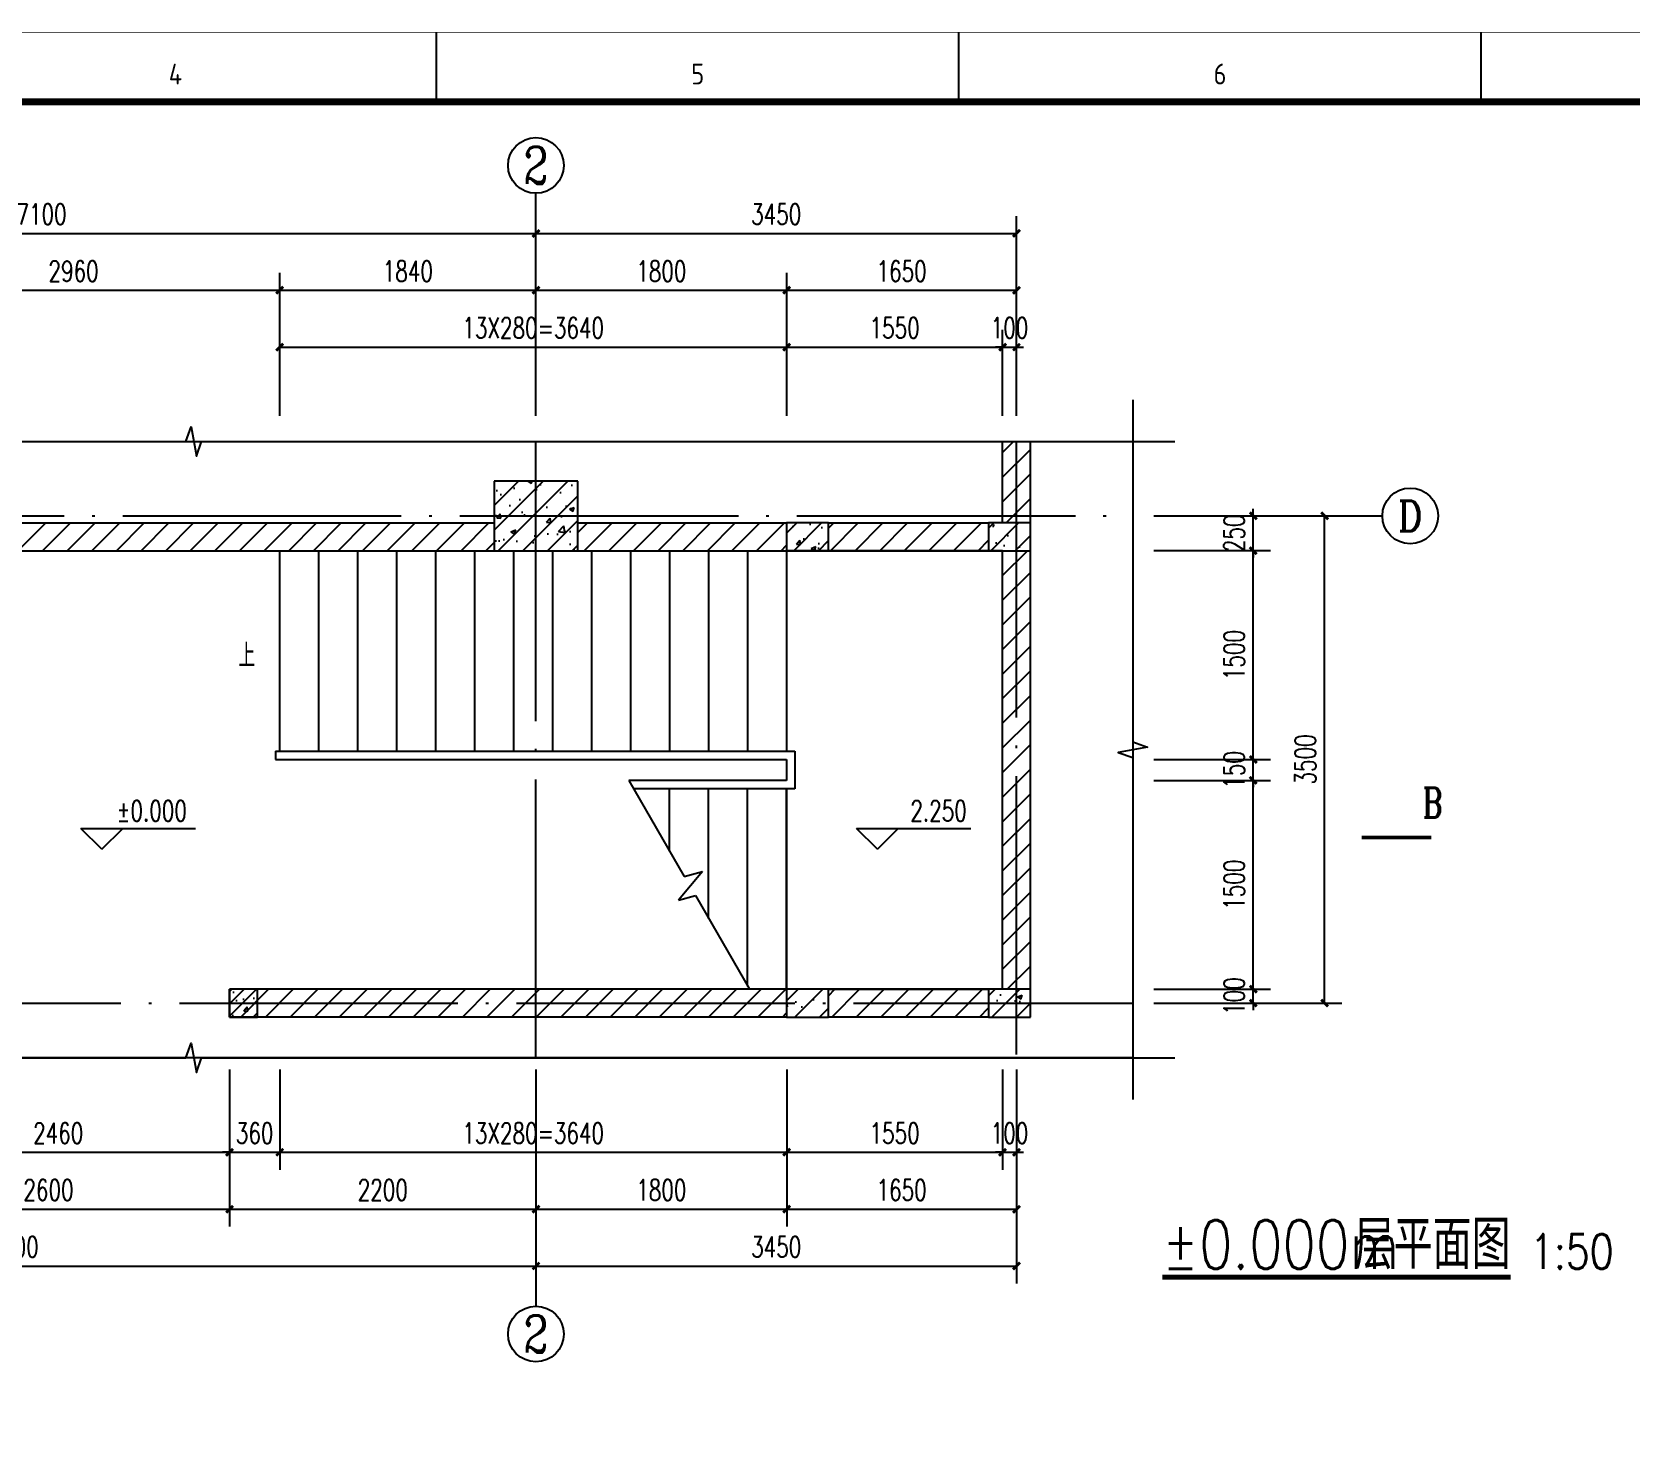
# Model space of a CAD drawing. Extents: x -93062 to 326984, y -142534 to 91021.
# Drawn here: x 152491 to 163965, y -47995 to -37894 of the extents above; entities that cross this region are included whole.
import ezdxf
from ezdxf.enums import TextEntityAlignment as Align

# ---------------------------------------------------------------- set-up
doc = ezdxf.new("R2010")
doc.units = 0
doc.header["$LTSCALE"] = 1000
doc.header["$MEASUREMENT"] = 0
doc.linetypes.add('DOTE', pattern=[2.42, 2, -0.2, 0.02, -0.2])
doc.layers.get('0').update_dxf_attribs({"color": 8})
doc.layers.get('Defpoints').update_dxf_attribs({"color": 8})
for name, color, linetype in [('AXIS', 8, 'Continuous'), ('AXIS_TEXT', 8, 'Continuous'), ('CENTRE LINE', 8, 'DOTE'), ('COLUMN', 8, 'Continuous'), ('DIM_ELEV', 8, 'Continuous'), ('DIM_SYMB', 8, 'Continuous'), ('DOTE', 8, 'DOTE'), ('PUB_DIM', 8, 'Continuous'), ('PUB_HATCH', 8, 'Continuous'), ('PUB_TEXT', 8, 'Continuous'), ('STAIR', 8, 'Continuous'), ('TEXT', 8, 'Continuous'), ('WALL', 8, 'Continuous')]:
    doc.layers.add(name, color=color, linetype=linetype)
doc.styles.add('_TCH_AXIS', font='COMPLEX', dxfattribs={"bigfont": 'GBCBIG'})
doc.styles.add('_TCH_DIM', font='SIMPLEX', dxfattribs={"bigfont": 'GBCBIG'})
doc.styles.add('_TCH_DIM_T3', font='SIMPLEX', dxfattribs={"width": 0.705882, "bigfont": 'GBCBIG'})
doc.styles.add('_TCH_LABEL', font='COMPLEX', dxfattribs={"bigfont": 'GBCBIG'})
doc.styles.add('COMPLEX', font='COMPLEX')
doc.styles.add('HZTXT', font='geditxt.shx', dxfattribs={"width": 0.8, "bigfont": 'hztxt1.shx'})
doc.styles.get("Standard").update_dxf_attribs({"font": 'gbenor.shx', "bigfont": 'gbcbig.shx'})
doc.styles.add('TK', font='GEDITXT.SHX', dxfattribs={"width": 0.85, "height": 3.5, "bigfont": 'DXT.SHX'})
doc.dimstyles.new('_TCH_ARCH&&50', dxfattribs={"dimtxt": 148.75, "dimasz": 50, "dimexe": 125, "dimexo": 150, "dimgap": 63.125, "dimtad": 1, "dimdec": 0, "dimzin": 0, "dimdsep": 46, "dimtxsty": '_TCH_DIM_T3', "dimblk": 'ARCHTICK', "dimcen": 0.09, "dimazin": 2, "dimtfac": 1, "dimtdec": 0, "dimtix": 1, "dimtmove": 2, "dimatfit": 3, "dimfxl": 1, "dimtolj": 1, "dimtzin": 0, "dimarcsym": 0})
pattern_1 = [(45, (0, 89.76), (-88.38838, 88.38838), [])]
pattern_2 = [(45, (0, 0), (-88.38835, 88.38835), []), (50, (0, 0), (358.6301, -31.37607), [37.5, -412.5]), (355, (0, 0), (-69.3757, 376.0961), [30, -330]), (100.4514, (29.9, -2.6), (289.2547, 344.7198), [31.8701, -350.57106]), (46.1842, (0, 100), (533.6205, -82.7595), [56.25, -618.75]), (96.6356, (44.47, 93.1), (467.3314, 487.059), [47.8051, -525.8565]), (351.1842, (0, 100), (467.331, 487.0593), [45, -495]), (21, (50, 75), (298.4535, -201.30945), [37.5, -412.5]), (326, (50, 75), (121.6577, 362.575), [30, -330]), (71.4514, (74.87, 58.22), (420.1113, 161.26525), [31.8701, -350.57106]), (37.5, (0, 0), (6.07993, 166.44693), [0, -326, 0, -335, 0, -331.25]), (7.5, (0, 0), (131.53477, 197.20586), [0, -191, 0, -318.5, 0, -126.25]), (327.5, (-111.5, 0), (266.91122, -11.27744), [0, -125, 0, -390, 0, -517.5]), (317.5, (-161.5, 0), (291.5931, 50.0525), [0, -162.5, 0, -259, 0, -367.5])]

# ---------------------------------------------------------------- blocks, each defined once
blk = doc.blocks.new('GEDI_WK_A11')
at = {"color": 3}
for p, q in [((300, 584), (300, 594)), ((375, 584), (375, 594)), ((450, 584), (450, 594))]:
    blk.add_line(p, q, dxfattribs=at)
for points, const_width in [([(0, 0), (1050, 0), (1050, 594), (0, 594)], 0.1), ([(25, 10), (1040, 10), (1040, 584), (25, 584)], 1)]:
    blk.add_lwpolyline(points, close=True, dxfattribs=dict(at, const_width=const_width))
for s, p in [('4', (262.5, 588)), ('5', (337.5, 588)), ('6', (412.5, 588))]:
    blk.add_text(s, height=3, dxfattribs=at).set_placement(p, align=Align.MIDDLE)
blk = doc.blocks.new('A$C024A6866')
blk.add_blockref('GEDI_WK_A11', (0, 0))
at = {"style": 'TK', "width": 0.85}
for tag, height, p in [('PROJECTNAME', 4.75, (985, 44)), ('PHASE', 4, (1027, 44)), ('DRAWINGNAME', 4.75, (995, 31))]:
    blk.add_attdef(tag, text='', height=height, dxfattribs=at).set_placement(p, align=Align.MIDDLE_CENTER)
for tag, p, height in [('APPROVE', (872, 32.75), 3.5), ('DESIGN', (917, 32.75), 3.5), ('REVIEW1', (872, 25.75), 3.5), ('DRAW', (917, 25.75), 3.5), ('REVIEW2', (872, 18.75), 3.5), ('PROPORTION', (917, 18.75), 3.5), ('DRAWINGNUMBER', (967, 18.5), 4), ('CHECK', (872, 11.75), 3.5), ('DATE', (917, 11.75), 3.5), ('VERSION', (1033, 11.75), 3.5)]:
    blk.add_attdef(tag, p, '', height=height, dxfattribs=at)
blk = doc.blocks.new('sgdsg')
at = {"xscale": 50, "yscale": 50, "zscale": 50}
blk.add_blockref('A$C024A6866', (-52500, 0), dxfattribs=at)
blk = doc.blocks.new('_ArchTick')
at = {"color": 0, "linetype": 'ByBlock', "const_width": 0.4}
blk.add_lwpolyline([(-0.5, -0.5), (0.5, 0.5)], dxfattribs=at)
blk = doc.blocks.new('*D694')
at = {"layer": 'AXIS', "color": 0, "lineweight": -2, "transparency": 16777216}
for p, q in [((154270, -40652), (154270, -40033)), ((157910, -40652), (157910, -40033)), ((154270, -40158), (157910, -40158))]:
    blk.add_line(p, q, dxfattribs=at)
at = {"layer": 'Defpoints', "color": 0, "transparency": 16777216}
for p in [(157910, -40158), (154270, -40802), (157910, -40802)]:
    blk.add_point(p, dxfattribs=at)
at = {"layer": 'AXIS', "color": 0, "lineweight": -2, "transparency": 16777216, "xscale": 50, "yscale": 50, "zscale": 50, "rotation": 180}
blk.add_blockref('_ArchTick', (154270, -40158), dxfattribs=at)
at = {"layer": 'AXIS', "color": 0, "lineweight": -2, "transparency": 16777216, "xscale": 50, "yscale": 50, "zscale": 50}
blk.add_blockref('_ArchTick', (157910, -40158), dxfattribs=at)
at = {"layer": 'AXIS', "color": 0, "transparency": 16777216, "insert": (156090, -40020), "char_height": 148.75, "attachment_point": 5, "style": '_TCH_DIM_T3'}
blk.add_mtext('\\A1;13X280=3640', dxfattribs=at)
blk = doc.blocks.new('*D695')
at = {"layer": 'AXIS', "color": 0, "lineweight": -2, "transparency": 16777216}
for p, q in [((157910, -40652), (157910, -40033)), ((159460, -40652), (159460, -40033)), ((157910, -40158), (159460, -40158))]:
    blk.add_line(p, q, dxfattribs=at)
at = {"layer": 'Defpoints', "color": 0, "transparency": 16777216}
for p in [(159460, -40158), (157910, -40802), (159460, -40802)]:
    blk.add_point(p, dxfattribs=at)
at = {"layer": 'AXIS', "color": 0, "lineweight": -2, "transparency": 16777216, "xscale": 50, "yscale": 50, "zscale": 50, "rotation": 180}
blk.add_blockref('_ArchTick', (157910, -40158), dxfattribs=at)
at = {"layer": 'AXIS', "color": 0, "lineweight": -2, "transparency": 16777216, "xscale": 50, "yscale": 50, "zscale": 50}
blk.add_blockref('_ArchTick', (159460, -40158), dxfattribs=at)
at = {"layer": 'AXIS', "color": 0, "transparency": 16777216, "insert": (158685, -40020), "char_height": 148.8, "attachment_point": 5, "style": '_TCH_DIM_T3'}
blk.add_mtext('\\A1;1550', dxfattribs=at)
blk = doc.blocks.new('*D696')
at = {"layer": 'AXIS', "color": 0, "lineweight": -2, "transparency": 16777216}
for p, q in [((159460, -40652), (159460, -40033)), ((159560, -40652), (159560, -40033)), ((159460, -40158), (159410, -40158)), ((159460, -40158), (159560, -40158)), ((159560, -40158), (159610, -40158))]:
    blk.add_line(p, q, dxfattribs=at)
at = {"layer": 'Defpoints', "color": 0, "transparency": 16777216}
for p in [(159560, -40158), (159460, -40802), (159560, -40802)]:
    blk.add_point(p, dxfattribs=at)
at = {"layer": 'AXIS', "color": 0, "lineweight": -2, "transparency": 16777216, "xscale": 50, "yscale": 50, "zscale": 50}
blk.add_blockref('_ArchTick', (159460, -40158), dxfattribs=at)
at = {"layer": 'AXIS', "color": 0, "lineweight": -2, "transparency": 16777216, "xscale": 50, "yscale": 50, "zscale": 50, "rotation": 180}
blk.add_blockref('_ArchTick', (159560, -40158), dxfattribs=at)
at = {"layer": 'AXIS', "color": 0, "transparency": 16777216, "insert": (159510, -40020), "char_height": 148.8, "attachment_point": 5, "style": '_TCH_DIM_T3'}
blk.add_mtext('\\A1;100', dxfattribs=at)
blk = doc.blocks.new('*D697')
at = {"layer": 'AXIS', "color": 0, "lineweight": -2, "transparency": 16777216}
for p, q in [((153910, -45348), (153910, -46067)), ((154270, -45348), (154270, -46067)), ((153910, -45942), (153860, -45942)), ((153910, -45942), (154270, -45942)), ((154270, -45942), (154320, -45942))]:
    blk.add_line(p, q, dxfattribs=at)
at = {"layer": 'Defpoints', "color": 0, "transparency": 16777216}
for p in [(153910, -45198), (154270, -45198), (154270, -45942)]:
    blk.add_point(p, dxfattribs=at)
at = {"layer": 'AXIS', "color": 0, "lineweight": -2, "transparency": 16777216, "xscale": 50, "yscale": 50, "zscale": 50}
blk.add_blockref('_ArchTick', (153910, -45942), dxfattribs=at)
at = {"layer": 'AXIS', "color": 0, "lineweight": -2, "transparency": 16777216, "xscale": 50, "yscale": 50, "zscale": 50, "rotation": 180}
blk.add_blockref('_ArchTick', (154270, -45942), dxfattribs=at)
at = {"layer": 'AXIS', "color": 0, "transparency": 16777216, "insert": (154090, -45805), "char_height": 148.8, "attachment_point": 5, "style": '_TCH_DIM_T3'}
blk.add_mtext('\\A1;360', dxfattribs=at)
blk = doc.blocks.new('*D698')
at = {"layer": 'AXIS', "color": 0, "lineweight": -2, "transparency": 16777216}
for p, q in [((154270, -45348), (154270, -46067)), ((157910, -45348), (157910, -46067)), ((154270, -45942), (157910, -45942))]:
    blk.add_line(p, q, dxfattribs=at)
at = {"layer": 'Defpoints', "color": 0, "transparency": 16777216}
for p in [(154270, -45198), (157910, -45198), (157910, -45942)]:
    blk.add_point(p, dxfattribs=at)
at = {"layer": 'AXIS', "color": 0, "lineweight": -2, "transparency": 16777216, "xscale": 50, "yscale": 50, "zscale": 50, "rotation": 180}
blk.add_blockref('_ArchTick', (154270, -45942), dxfattribs=at)
at = {"layer": 'AXIS', "color": 0, "lineweight": -2, "transparency": 16777216, "xscale": 50, "yscale": 50, "zscale": 50}
blk.add_blockref('_ArchTick', (157910, -45942), dxfattribs=at)
at = {"layer": 'AXIS', "color": 0, "transparency": 16777216, "insert": (156090, -45805), "char_height": 148.75, "attachment_point": 5, "style": '_TCH_DIM_T3'}
blk.add_mtext('\\A1;13X280=3640', dxfattribs=at)
blk = doc.blocks.new('*D699')
at = {"layer": 'AXIS', "color": 0, "lineweight": -2, "transparency": 16777216}
for p, q in [((157910, -45348), (157910, -46067)), ((159460, -45348), (159460, -46067)), ((157910, -45942), (159460, -45942))]:
    blk.add_line(p, q, dxfattribs=at)
at = {"layer": 'Defpoints', "color": 0, "transparency": 16777216}
for p in [(157910, -45198), (159460, -45198), (159460, -45942)]:
    blk.add_point(p, dxfattribs=at)
at = {"layer": 'AXIS', "color": 0, "lineweight": -2, "transparency": 16777216, "xscale": 50, "yscale": 50, "zscale": 50, "rotation": 180}
blk.add_blockref('_ArchTick', (157910, -45942), dxfattribs=at)
at = {"layer": 'AXIS', "color": 0, "lineweight": -2, "transparency": 16777216, "xscale": 50, "yscale": 50, "zscale": 50}
blk.add_blockref('_ArchTick', (159460, -45942), dxfattribs=at)
at = {"layer": 'AXIS', "color": 0, "transparency": 16777216, "insert": (158685, -45805), "char_height": 148.8, "attachment_point": 5, "style": '_TCH_DIM_T3'}
blk.add_mtext('\\A1;1550', dxfattribs=at)
blk = doc.blocks.new('*D700')
at = {"layer": 'AXIS', "color": 0, "lineweight": -2, "transparency": 16777216}
for p, q in [((159460, -45348), (159460, -46067)), ((159560, -45348), (159560, -46067)), ((159460, -45942), (159410, -45942)), ((159460, -45942), (159560, -45942)), ((159560, -45942), (159610, -45942))]:
    blk.add_line(p, q, dxfattribs=at)
at = {"layer": 'Defpoints', "color": 0, "transparency": 16777216}
for p in [(159460, -45198), (159560, -45198), (159560, -45942)]:
    blk.add_point(p, dxfattribs=at)
at = {"layer": 'AXIS', "color": 0, "lineweight": -2, "transparency": 16777216, "xscale": 50, "yscale": 50, "zscale": 50}
blk.add_blockref('_ArchTick', (159460, -45942), dxfattribs=at)
at = {"layer": 'AXIS', "color": 0, "lineweight": -2, "transparency": 16777216, "xscale": 50, "yscale": 50, "zscale": 50, "rotation": 180}
blk.add_blockref('_ArchTick', (159560, -45942), dxfattribs=at)
at = {"layer": 'AXIS', "color": 0, "transparency": 16777216, "insert": (159510, -45805), "char_height": 148.8, "attachment_point": 5, "style": '_TCH_DIM_T3'}
blk.add_mtext('\\A1;100', dxfattribs=at)
blk = doc.blocks.new('*D704')
at = {"layer": 'AXIS', "color": 0, "lineweight": -2, "transparency": 16777216}
for p, q in [((151450, -45348), (151450, -46067)), ((153910, -45348), (153910, -46067)), ((151450, -45942), (153910, -45942))]:
    blk.add_line(p, q, dxfattribs=at)
at = {"layer": 'Defpoints', "color": 0, "transparency": 16777216}
for p in [(151450, -45198), (153910, -45198), (153910, -45942)]:
    blk.add_point(p, dxfattribs=at)
at = {"layer": 'AXIS', "color": 0, "lineweight": -2, "transparency": 16777216, "xscale": 50, "yscale": 50, "zscale": 50, "rotation": 180}
blk.add_blockref('_ArchTick', (151450, -45942), dxfattribs=at)
at = {"layer": 'AXIS', "color": 0, "lineweight": -2, "transparency": 16777216, "xscale": 50, "yscale": 50, "zscale": 50}
blk.add_blockref('_ArchTick', (153910, -45942), dxfattribs=at)
at = {"layer": 'AXIS', "color": 0, "transparency": 16777216, "insert": (152680, -45805), "char_height": 148.8, "attachment_point": 5, "style": '_TCH_DIM_T3'}
blk.add_mtext('\\A1;2460', dxfattribs=at)
blk = doc.blocks.new('*D705')
at = {"layer": 'Defpoints', "color": 0, "transparency": 16777216}
for p in [(160908, -41370), (161772, -41370), (160908, -44870)]:
    blk.add_point(p, dxfattribs=at)
at = {"layer": 'PUB_DIM', "color": 0, "lineweight": -2, "transparency": 16777216}
for p, q in [((161058, -41370), (161896, -41370)), ((161772, -44870), (161772, -41370)), ((161058, -44870), (161896, -44870))]:
    blk.add_line(p, q, dxfattribs=at)
at = {"layer": 'PUB_DIM', "color": 0, "lineweight": -2, "transparency": 16777216, "xscale": 50, "yscale": 50, "zscale": 50}
for p, rotation in [((161772, -41370), 90), ((161772, -44870), 270)]:
    blk.add_blockref('_ArchTick', p, dxfattribs=dict(at, rotation=rotation))
at = {"layer": 'PUB_DIM', "color": 0, "transparency": 16777216, "insert": (161634, -43120), "char_height": 148.8, "attachment_point": 5, "rotation": 90, "style": '_TCH_DIM_T3'}
blk.add_mtext('\\A1;3500', dxfattribs=at)
blk = doc.blocks.new('*D706')
at = {"layer": 'Defpoints', "color": 0, "transparency": 16777216}
for p in [(160396, -41370), (161260, -41370), (160396, -41620)]:
    blk.add_point(p, dxfattribs=at)
at = {"layer": 'PUB_DIM', "color": 0, "lineweight": -2, "transparency": 16777216}
for p, q in [((160546, -41370), (161384, -41370)), ((161260, -41370), (161260, -41320)), ((161260, -41620), (161260, -41370)), ((160546, -41620), (161384, -41620)), ((161260, -41620), (161260, -41670))]:
    blk.add_line(p, q, dxfattribs=at)
at = {"layer": 'PUB_DIM', "color": 0, "lineweight": -2, "transparency": 16777216, "xscale": 50, "yscale": 50, "zscale": 50}
for p, rotation in [((161260, -41370), 270), ((161260, -41620), 90)]:
    blk.add_blockref('_ArchTick', p, dxfattribs=dict(at, rotation=rotation))
at = {"layer": 'PUB_DIM', "color": 0, "transparency": 16777216, "insert": (161122, -41495), "char_height": 148.8, "attachment_point": 5, "rotation": 90, "style": '_TCH_DIM_T3'}
blk.add_mtext('\\A1;250', dxfattribs=at)
blk = doc.blocks.new('*D707')
at = {"layer": 'Defpoints', "color": 0, "transparency": 16777216}
for p in [(160396, -41620), (161260, -41620), (160396, -43120)]:
    blk.add_point(p, dxfattribs=at)
at = {"layer": 'PUB_DIM', "color": 0, "lineweight": -2, "transparency": 16777216}
for p, q in [((160546, -41620), (161384, -41620)), ((161260, -43120), (161260, -41620)), ((160546, -43120), (161384, -43120))]:
    blk.add_line(p, q, dxfattribs=at)
at = {"layer": 'PUB_DIM', "color": 0, "lineweight": -2, "transparency": 16777216, "xscale": 50, "yscale": 50, "zscale": 50}
for p, rotation in [((161260, -41620), 90), ((161260, -43120), 270)]:
    blk.add_blockref('_ArchTick', p, dxfattribs=dict(at, rotation=rotation))
at = {"layer": 'PUB_DIM', "color": 0, "transparency": 16777216, "insert": (161122, -42370), "char_height": 148.8, "attachment_point": 5, "rotation": 90, "style": '_TCH_DIM_T3'}
blk.add_mtext('\\A1;1500', dxfattribs=at)
blk = doc.blocks.new('*D708')
at = {"layer": 'Defpoints', "color": 0, "transparency": 16777216}
for p in [(160396, -43120), (161260, -43120), (160396, -43270)]:
    blk.add_point(p, dxfattribs=at)
at = {"layer": 'PUB_DIM', "color": 0, "lineweight": -2, "transparency": 16777216}
for p, q in [((160546, -43120), (161384, -43120)), ((161260, -43120), (161260, -43070)), ((161260, -43270), (161260, -43120)), ((160546, -43270), (161384, -43270)), ((161260, -43270), (161260, -43320))]:
    blk.add_line(p, q, dxfattribs=at)
at = {"layer": 'PUB_DIM', "color": 0, "lineweight": -2, "transparency": 16777216, "xscale": 50, "yscale": 50, "zscale": 50}
for p, rotation in [((161260, -43120), 270), ((161260, -43270), 90)]:
    blk.add_blockref('_ArchTick', p, dxfattribs=dict(at, rotation=rotation))
at = {"layer": 'PUB_DIM', "color": 0, "transparency": 16777216, "insert": (161122, -43195), "char_height": 148.8, "attachment_point": 5, "rotation": 90, "style": '_TCH_DIM_T3'}
blk.add_mtext('\\A1;150', dxfattribs=at)
blk = doc.blocks.new('*D709')
at = {"layer": 'Defpoints', "color": 0, "transparency": 16777216}
for p in [(160396, -43270), (161260, -43270), (160396, -44770)]:
    blk.add_point(p, dxfattribs=at)
at = {"layer": 'PUB_DIM', "color": 0, "lineweight": -2, "transparency": 16777216}
for p, q in [((160546, -43270), (161384, -43270)), ((161260, -44770), (161260, -43270)), ((160546, -44770), (161384, -44770))]:
    blk.add_line(p, q, dxfattribs=at)
at = {"layer": 'PUB_DIM', "color": 0, "lineweight": -2, "transparency": 16777216, "xscale": 50, "yscale": 50, "zscale": 50}
for p, rotation in [((161260, -43270), 90), ((161260, -44770), 270)]:
    blk.add_blockref('_ArchTick', p, dxfattribs=dict(at, rotation=rotation))
at = {"layer": 'PUB_DIM', "color": 0, "transparency": 16777216, "insert": (161122, -44020), "char_height": 148.8, "attachment_point": 5, "rotation": 90, "style": '_TCH_DIM_T3'}
blk.add_mtext('\\A1;1500', dxfattribs=at)
blk = doc.blocks.new('*D710')
at = {"layer": 'Defpoints', "color": 0, "transparency": 16777216}
for p in [(160396, -44770), (161260, -44770), (160396, -44870)]:
    blk.add_point(p, dxfattribs=at)
at = {"layer": 'PUB_DIM', "color": 0, "lineweight": -2, "transparency": 16777216}
for p, q in [((161260, -44770), (161260, -44720)), ((160546, -44770), (161384, -44770)), ((161260, -44870), (161260, -44770)), ((160546, -44870), (161384, -44870)), ((161260, -44870), (161260, -44920))]:
    blk.add_line(p, q, dxfattribs=at)
at = {"layer": 'PUB_DIM', "color": 0, "lineweight": -2, "transparency": 16777216, "xscale": 50, "yscale": 50, "zscale": 50}
for p, rotation in [((161260, -44770), 270), ((161260, -44870), 90)]:
    blk.add_blockref('_ArchTick', p, dxfattribs=dict(at, rotation=rotation))
at = {"layer": 'PUB_DIM', "color": 0, "transparency": 16777216, "insert": (161122, -44820), "char_height": 148.8, "attachment_point": 5, "rotation": 90, "style": '_TCH_DIM_T3'}
blk.add_mtext('\\A1;100', dxfattribs=at)
blk = doc.blocks.new('*D715')
at = {"layer": 'AXIS', "color": 0, "lineweight": -2, "transparency": 16777216}
for p, q in [((151310, -40652), (151310, -39624)), ((154270, -40652), (154270, -39624)), ((151310, -39749), (154270, -39749))]:
    blk.add_line(p, q, dxfattribs=at)
at = {"layer": 'Defpoints', "color": 0, "transparency": 16777216}
for p in [(154270, -39749), (151310, -40802), (154270, -40802)]:
    blk.add_point(p, dxfattribs=at)
at = {"layer": 'AXIS', "color": 0, "lineweight": -2, "transparency": 16777216, "xscale": 50, "yscale": 50, "zscale": 50, "rotation": 180}
blk.add_blockref('_ArchTick', (151310, -39749), dxfattribs=at)
at = {"layer": 'AXIS', "color": 0, "lineweight": -2, "transparency": 16777216, "xscale": 50, "yscale": 50, "zscale": 50}
blk.add_blockref('_ArchTick', (154270, -39749), dxfattribs=at)
at = {"layer": 'AXIS', "color": 0, "transparency": 16777216, "insert": (152790, -39612), "char_height": 148.8, "attachment_point": 5, "style": '_TCH_DIM_T3'}
blk.add_mtext('\\A1;2960', dxfattribs=at)
blk = doc.blocks.new('*D716')
at = {"layer": 'AXIS', "color": 0, "lineweight": -2, "transparency": 16777216}
for p, q in [((154270, -40652), (154270, -39624)), ((156110, -40652), (156110, -39624)), ((154270, -39749), (156110, -39749))]:
    blk.add_line(p, q, dxfattribs=at)
at = {"layer": 'Defpoints', "color": 0, "transparency": 16777216}
for p in [(156110, -39749), (154270, -40802), (156110, -40802)]:
    blk.add_point(p, dxfattribs=at)
at = {"layer": 'AXIS', "color": 0, "lineweight": -2, "transparency": 16777216, "xscale": 50, "yscale": 50, "zscale": 50, "rotation": 180}
blk.add_blockref('_ArchTick', (154270, -39749), dxfattribs=at)
at = {"layer": 'AXIS', "color": 0, "lineweight": -2, "transparency": 16777216, "xscale": 50, "yscale": 50, "zscale": 50}
blk.add_blockref('_ArchTick', (156110, -39749), dxfattribs=at)
at = {"layer": 'AXIS', "color": 0, "transparency": 16777216, "insert": (155190, -39612), "char_height": 148.8, "attachment_point": 5, "style": '_TCH_DIM_T3'}
blk.add_mtext('\\A1;1840', dxfattribs=at)
blk = doc.blocks.new('*D717')
at = {"layer": 'AXIS', "color": 0, "lineweight": -2, "transparency": 16777216}
for p, q in [((156110, -40652), (156110, -39624)), ((157910, -40652), (157910, -39624)), ((156110, -39749), (157910, -39749))]:
    blk.add_line(p, q, dxfattribs=at)
at = {"layer": 'Defpoints', "color": 0, "transparency": 16777216}
for p in [(157910, -39749), (156110, -40802), (157910, -40802)]:
    blk.add_point(p, dxfattribs=at)
at = {"layer": 'AXIS', "color": 0, "lineweight": -2, "transparency": 16777216, "xscale": 50, "yscale": 50, "zscale": 50, "rotation": 180}
blk.add_blockref('_ArchTick', (156110, -39749), dxfattribs=at)
at = {"layer": 'AXIS', "color": 0, "lineweight": -2, "transparency": 16777216, "xscale": 50, "yscale": 50, "zscale": 50}
blk.add_blockref('_ArchTick', (157910, -39749), dxfattribs=at)
at = {"layer": 'AXIS', "color": 0, "transparency": 16777216, "insert": (157010, -39612), "char_height": 148.8, "attachment_point": 5, "style": '_TCH_DIM_T3'}
blk.add_mtext('\\A1;1800', dxfattribs=at)
blk = doc.blocks.new('*D718')
at = {"layer": 'AXIS', "color": 0, "lineweight": -2, "transparency": 16777216}
for p, q in [((157910, -40652), (157910, -39624)), ((159560, -40652), (159560, -39624)), ((157910, -39749), (159560, -39749))]:
    blk.add_line(p, q, dxfattribs=at)
at = {"layer": 'Defpoints', "color": 0, "transparency": 16777216}
for p in [(159560, -39749), (157910, -40802), (159560, -40802)]:
    blk.add_point(p, dxfattribs=at)
at = {"layer": 'AXIS', "color": 0, "lineweight": -2, "transparency": 16777216, "xscale": 50, "yscale": 50, "zscale": 50, "rotation": 180}
blk.add_blockref('_ArchTick', (157910, -39749), dxfattribs=at)
at = {"layer": 'AXIS', "color": 0, "lineweight": -2, "transparency": 16777216, "xscale": 50, "yscale": 50, "zscale": 50}
blk.add_blockref('_ArchTick', (159560, -39749), dxfattribs=at)
at = {"layer": 'AXIS', "color": 0, "transparency": 16777216, "insert": (158735, -39612), "char_height": 148.8, "attachment_point": 5, "style": '_TCH_DIM_T3'}
blk.add_mtext('\\A1;1650', dxfattribs=at)
blk = doc.blocks.new('*D719')
at = {"layer": 'AXIS', "color": 0, "lineweight": -2, "transparency": 16777216}
for p, q in [((149010, -40144), (149010, -39216)), ((156110, -40144), (156110, -39216)), ((149010, -39341), (156110, -39341))]:
    blk.add_line(p, q, dxfattribs=at)
at = {"layer": 'Defpoints', "color": 0, "transparency": 16777216}
for p in [(156110, -39341), (149010, -40294), (156110, -40294)]:
    blk.add_point(p, dxfattribs=at)
at = {"layer": 'AXIS', "color": 0, "lineweight": -2, "transparency": 16777216, "xscale": 50, "yscale": 50, "zscale": 50, "rotation": 180}
blk.add_blockref('_ArchTick', (149010, -39341), dxfattribs=at)
at = {"layer": 'AXIS', "color": 0, "lineweight": -2, "transparency": 16777216, "xscale": 50, "yscale": 50, "zscale": 50}
blk.add_blockref('_ArchTick', (156110, -39341), dxfattribs=at)
at = {"layer": 'AXIS', "color": 0, "transparency": 16777216, "insert": (152560, -39203), "char_height": 148.8, "attachment_point": 5, "style": '_TCH_DIM_T3'}
blk.add_mtext('\\A1;7100', dxfattribs=at)
blk = doc.blocks.new('*D720')
at = {"layer": 'AXIS', "color": 0, "lineweight": -2, "transparency": 16777216}
for p, q in [((156110, -40144), (156110, -39216)), ((159560, -40144), (159560, -39216)), ((156110, -39341), (159560, -39341))]:
    blk.add_line(p, q, dxfattribs=at)
at = {"layer": 'Defpoints', "color": 0, "transparency": 16777216}
for p in [(159560, -39341), (156110, -40294), (159560, -40294)]:
    blk.add_point(p, dxfattribs=at)
at = {"layer": 'AXIS', "color": 0, "lineweight": -2, "transparency": 16777216, "xscale": 50, "yscale": 50, "zscale": 50, "rotation": 180}
blk.add_blockref('_ArchTick', (156110, -39341), dxfattribs=at)
at = {"layer": 'AXIS', "color": 0, "lineweight": -2, "transparency": 16777216, "xscale": 50, "yscale": 50, "zscale": 50}
blk.add_blockref('_ArchTick', (159560, -39341), dxfattribs=at)
at = {"layer": 'AXIS', "color": 0, "transparency": 16777216, "insert": (157835, -39203), "char_height": 148.8, "attachment_point": 5, "style": '_TCH_DIM_T3'}
blk.add_mtext('\\A1;3450', dxfattribs=at)
blk = doc.blocks.new('*D723')
at = {"layer": 'AXIS', "color": 0, "lineweight": -2, "transparency": 16777216}
for p, q in [((151310, -45348), (151310, -46476)), ((153910, -45348), (153910, -46476)), ((151310, -46351), (153910, -46351))]:
    blk.add_line(p, q, dxfattribs=at)
at = {"layer": 'Defpoints', "color": 0, "transparency": 16777216}
for p in [(151310, -45198), (153910, -45198), (153910, -46351)]:
    blk.add_point(p, dxfattribs=at)
at = {"layer": 'AXIS', "color": 0, "lineweight": -2, "transparency": 16777216, "xscale": 50, "yscale": 50, "zscale": 50, "rotation": 180}
blk.add_blockref('_ArchTick', (151310, -46351), dxfattribs=at)
at = {"layer": 'AXIS', "color": 0, "lineweight": -2, "transparency": 16777216, "xscale": 50, "yscale": 50, "zscale": 50}
blk.add_blockref('_ArchTick', (153910, -46351), dxfattribs=at)
at = {"layer": 'AXIS', "color": 0, "transparency": 16777216, "insert": (152610, -46213), "char_height": 148.8, "attachment_point": 5, "style": '_TCH_DIM_T3'}
blk.add_mtext('\\A1;2600', dxfattribs=at)
blk = doc.blocks.new('*D724')
at = {"layer": 'AXIS', "color": 0, "lineweight": -2, "transparency": 16777216}
for p, q in [((153910, -45348), (153910, -46476)), ((156110, -45348), (156110, -46476)), ((153910, -46351), (156110, -46351))]:
    blk.add_line(p, q, dxfattribs=at)
at = {"layer": 'Defpoints', "color": 0, "transparency": 16777216}
for p in [(153910, -45198), (156110, -45198), (156110, -46351)]:
    blk.add_point(p, dxfattribs=at)
at = {"layer": 'AXIS', "color": 0, "lineweight": -2, "transparency": 16777216, "xscale": 50, "yscale": 50, "zscale": 50, "rotation": 180}
blk.add_blockref('_ArchTick', (153910, -46351), dxfattribs=at)
at = {"layer": 'AXIS', "color": 0, "lineweight": -2, "transparency": 16777216, "xscale": 50, "yscale": 50, "zscale": 50}
blk.add_blockref('_ArchTick', (156110, -46351), dxfattribs=at)
at = {"layer": 'AXIS', "color": 0, "transparency": 16777216, "insert": (155010, -46213), "char_height": 148.8, "attachment_point": 5, "style": '_TCH_DIM_T3'}
blk.add_mtext('\\A1;2200', dxfattribs=at)
blk = doc.blocks.new('*D725')
at = {"layer": 'AXIS', "color": 0, "lineweight": -2, "transparency": 16777216}
for p, q in [((156110, -45348), (156110, -46476)), ((157910, -45348), (157910, -46476)), ((156110, -46351), (157910, -46351))]:
    blk.add_line(p, q, dxfattribs=at)
at = {"layer": 'Defpoints', "color": 0, "transparency": 16777216}
for p in [(156110, -45198), (157910, -45198), (157910, -46351)]:
    blk.add_point(p, dxfattribs=at)
at = {"layer": 'AXIS', "color": 0, "lineweight": -2, "transparency": 16777216, "xscale": 50, "yscale": 50, "zscale": 50, "rotation": 180}
blk.add_blockref('_ArchTick', (156110, -46351), dxfattribs=at)
at = {"layer": 'AXIS', "color": 0, "lineweight": -2, "transparency": 16777216, "xscale": 50, "yscale": 50, "zscale": 50}
blk.add_blockref('_ArchTick', (157910, -46351), dxfattribs=at)
at = {"layer": 'AXIS', "color": 0, "transparency": 16777216, "insert": (157010, -46213), "char_height": 148.8, "attachment_point": 5, "style": '_TCH_DIM_T3'}
blk.add_mtext('\\A1;1800', dxfattribs=at)
blk = doc.blocks.new('*D726')
at = {"layer": 'AXIS', "color": 0, "lineweight": -2, "transparency": 16777216}
for p, q in [((157910, -45348), (157910, -46476)), ((159560, -45348), (159560, -46476)), ((157910, -46351), (159560, -46351))]:
    blk.add_line(p, q, dxfattribs=at)
at = {"layer": 'Defpoints', "color": 0, "transparency": 16777216}
for p in [(157910, -45198), (159560, -45198), (159560, -46351)]:
    blk.add_point(p, dxfattribs=at)
at = {"layer": 'AXIS', "color": 0, "lineweight": -2, "transparency": 16777216, "xscale": 50, "yscale": 50, "zscale": 50, "rotation": 180}
blk.add_blockref('_ArchTick', (157910, -46351), dxfattribs=at)
at = {"layer": 'AXIS', "color": 0, "lineweight": -2, "transparency": 16777216, "xscale": 50, "yscale": 50, "zscale": 50}
blk.add_blockref('_ArchTick', (159560, -46351), dxfattribs=at)
at = {"layer": 'AXIS', "color": 0, "transparency": 16777216, "insert": (158735, -46213), "char_height": 148.8, "attachment_point": 5, "style": '_TCH_DIM_T3'}
blk.add_mtext('\\A1;1650', dxfattribs=at)
blk = doc.blocks.new('*D727')
at = {"layer": 'AXIS', "color": 0, "lineweight": -2, "transparency": 16777216}
for p, q in [((149010, -45756), (149010, -46884)), ((156110, -45756), (156110, -46884)), ((149010, -46759), (156110, -46759))]:
    blk.add_line(p, q, dxfattribs=at)
at = {"layer": 'Defpoints', "color": 0, "transparency": 16777216}
for p in [(149010, -45606), (156110, -45606), (156110, -46759)]:
    blk.add_point(p, dxfattribs=at)
at = {"layer": 'AXIS', "color": 0, "lineweight": -2, "transparency": 16777216, "xscale": 50, "yscale": 50, "zscale": 50, "rotation": 180}
blk.add_blockref('_ArchTick', (149010, -46759), dxfattribs=at)
at = {"layer": 'AXIS', "color": 0, "lineweight": -2, "transparency": 16777216, "xscale": 50, "yscale": 50, "zscale": 50}
blk.add_blockref('_ArchTick', (156110, -46759), dxfattribs=at)
at = {"layer": 'AXIS', "color": 0, "transparency": 16777216, "insert": (152360, -46622), "char_height": 148.8, "attachment_point": 5, "style": '_TCH_DIM_T3'}
blk.add_mtext('\\A1;7100', dxfattribs=at)
blk = doc.blocks.new('*D728')
at = {"layer": 'AXIS', "color": 0, "lineweight": -2, "transparency": 16777216}
for p, q in [((156110, -45756), (156110, -46884)), ((159560, -45756), (159560, -46884)), ((156110, -46759), (159560, -46759))]:
    blk.add_line(p, q, dxfattribs=at)
at = {"layer": 'Defpoints', "color": 0, "transparency": 16777216}
for p in [(156110, -45606), (159560, -45606), (159560, -46759)]:
    blk.add_point(p, dxfattribs=at)
at = {"layer": 'AXIS', "color": 0, "lineweight": -2, "transparency": 16777216, "xscale": 50, "yscale": 50, "zscale": 50, "rotation": 180}
blk.add_blockref('_ArchTick', (156110, -46759), dxfattribs=at)
at = {"layer": 'AXIS', "color": 0, "lineweight": -2, "transparency": 16777216, "xscale": 50, "yscale": 50, "zscale": 50}
blk.add_blockref('_ArchTick', (159560, -46759), dxfattribs=at)
at = {"layer": 'AXIS', "color": 0, "transparency": 16777216, "insert": (157835, -46622), "char_height": 148.8, "attachment_point": 5, "style": '_TCH_DIM_T3'}
blk.add_mtext('\\A1;3450', dxfattribs=at)
blk = doc.blocks.new('_AXISO')
blk.add_circle((0, 0), 0.5)
at = {"layer": 'AXIS_TEXT', "style": 'COMPLEX', "width": 1.041667}
blk.add_attdef('A', text='', height=0.56, dxfattribs=at).set_placement((-0.25, -0.28), (0.25, -0.28), align=Align.FIT)

msp = doc.modelspace()

# ---------------------------------------------------------------- hatches: boundary and pattern name
at = {"layer": 'PUB_HATCH'}
h = msp.add_hatch(dxfattribs=at)
h.set_pattern_fill('普通砖', color=256, scale=50, style=0)
h.set_pattern_definition(pattern_1)
h.paths.add_polyline_path([(159459.7, -41420.4), (159659.7, -41420.4), (159659.7, -40836), (159459.7, -40836)])
h = msp.add_hatch(dxfattribs=at)
h.set_pattern_fill('钢筋混凝土', color=256, scale=50, style=0)
h.set_pattern_definition(pattern_2)
h.paths.add_polyline_path([(155809.7, -41620.4), (156409.7, -41620.4), (156409.7, -41120.4), (155809.7, -41120.4)])
h = msp.add_hatch(dxfattribs=at)
h.set_pattern_fill('普通砖', color=256, scale=50, style=0)
h.set_pattern_definition(pattern_1)
h.paths.add_polyline_path([(156109.7, -41620.4), (155809.7, -41620.4), (155809.7, -41420.4), (151309.7, -41420.4), (151323.1, -41553.8), (151449.7, -41620.4)])
h = msp.add_hatch(dxfattribs=at)
h.set_pattern_fill('普通砖', color=256, scale=50, style=0)
h.set_pattern_definition(pattern_1)
h.paths.add_polyline_path([(157909.7, -41620.4), (157909.7, -41420.4), (156409.7, -41420.4), (156409.7, -41620.4)])
h = msp.add_hatch(dxfattribs=at)
h.set_pattern_fill('钢筋混凝土', color=256, scale=50, style=0)
h.set_pattern_definition(pattern_2)
h.paths.add_polyline_path([(157909.7, -41620.4), (158209.7, -41620.4), (158209.7, -41420.4), (157909.7, -41420.4)])
h = msp.add_hatch(dxfattribs=at)
h.set_pattern_fill('普通砖', color=256, scale=50, style=0)
h.set_pattern_definition(pattern_1)
h.paths.add_polyline_path([(159359.7, -41620.4), (159359.7, -41420.4), (158209.7, -41420.4), (158209.7, -41620.4)])
h = msp.add_hatch(dxfattribs=at)
h.set_pattern_fill('钢筋混凝土', color=256, scale=50, style=0)
h.set_pattern_definition(pattern_2)
h.paths.add_polyline_path([(159359.7, -41620.4), (159659.7, -41620.4), (159659.7, -41420.4), (159359.7, -41420.4)])
h = msp.add_hatch(dxfattribs=at)
h.set_pattern_fill('普通砖', color=256, scale=50, style=0)
h.set_pattern_definition(pattern_1)
h.paths.add_polyline_path([(159659.7, -41620.4), (159459.7, -41620.4), (159459.7, -44770.4), (159659.7, -44770.4)])
h = msp.add_hatch(dxfattribs=at)
h.set_pattern_fill('钢筋混凝土', color=256, scale=50, style=0)
h.set_pattern_definition(pattern_2)
h.paths.add_polyline_path([(153909.7, -44770.4), (153909.7, -44970.4), (154109.7, -44970.4), (154109.7, -44770.4)])
h = msp.add_hatch(dxfattribs=at)
h.set_pattern_fill('普通砖', color=256, scale=50, style=0)
h.set_pattern_definition(pattern_1)
h.paths.add_polyline_path([(158059.7, -44970.4), (157909.7, -44970.4), (157909.7, -44770.4), (153909.7, -44770.4), (153909.7, -44970.4)])
h = msp.add_hatch(dxfattribs=at)
h.set_pattern_fill('钢筋混凝土', color=256, scale=50, style=0)
h.set_pattern_definition(pattern_2)
h.paths.add_polyline_path([(157909.7, -44970.4), (158209.7, -44970.4), (158209.7, -44770.4), (157909.7, -44770.4)])
h = msp.add_hatch(dxfattribs=at)
h.set_pattern_fill('普通砖', color=256, scale=50, style=0)
h.set_pattern_definition(pattern_1)
h.paths.add_polyline_path([(158209.7, -44770.4), (158209.7, -44970.4), (158059.7, -44970.4), (159359.7, -44970.4), (159359.7, -44770.4)])
h = msp.add_hatch(dxfattribs=at)
h.set_pattern_fill('钢筋混凝土', color=256, scale=50, style=0)
h.set_pattern_definition(pattern_2)
h.paths.add_polyline_path([(159359.7, -44970.4), (159659.7, -44970.4), (159659.7, -44770.4), (159359.7, -44770.4)])

# ---------------------------------------------------------------- linework, layer by layer
at = {"layer": 'AXIS'}
for p, q in [((156109.7, -39994), (156109.7, -39052.5)), ((160546, -41370.4), (162187, -41370.4)), ((156109.7, -46106), (156109.7, -47047.5))]:
    msp.add_line(p, q, dxfattribs=at)
for centre in [(156109.7, -38852.5), (156109.7, -47247.5)]:
    msp.add_circle(centre, 200, dxfattribs=at)
at = {"layer": 'CENTRE LINE'}
msp.add_line((148709.7, -44870.4), (160396, -44870.4), dxfattribs=at)
msp.add_lwpolyline([(159559.7, -45239), (159559.7, -40836)], dxfattribs=at)
at = {"layer": 'COLUMN'}
for p, q in [((156409.7, -41120.4), (155809.7, -41120.4)), ((155809.7, -41120.4), (155809.7, -41620.4)), ((156409.7, -41620.4), (156409.7, -41120.4)), ((158209.7, -41420.4), (157909.7, -41420.4)), ((157909.7, -41420.4), (157909.7, -41620.4)), ((158209.7, -41620.4), (158209.7, -41420.4)), ((159659.7, -41420.4), (159359.7, -41420.4)), ((159359.7, -41420.4), (159359.7, -41620.4)), ((159659.7, -41620.4), (159659.7, -41420.4)), ((155809.7, -41620.4), (156409.7, -41620.4)), ((157909.7, -41620.4), (158209.7, -41620.4)), ((159359.7, -41620.4), (159659.7, -41620.4)), ((153909.7, -44770.4), (153909.7, -44970.4)), ((154109.7, -44770.4), (153909.7, -44770.4)), ((154109.7, -44970.4), (154109.7, -44770.4)), ((158209.7, -44770.4), (157909.7, -44770.4)), ((157909.7, -44770.4), (157909.7, -44970.4)), ((158209.7, -44970.4), (158209.7, -44770.4)), ((159659.7, -44770.4), (159359.7, -44770.4)), ((159359.7, -44770.4), (159359.7, -44970.4)), ((159659.7, -44970.4), (159659.7, -44770.4)), ((153909.7, -44970.4), (154109.7, -44970.4)), ((157909.7, -44970.4), (158209.7, -44970.4)), ((159359.7, -44970.4), (159659.7, -44970.4))]:
    msp.add_line(p, q, dxfattribs=at)
at = {"layer": 'DIM_ELEV'}
for p, q in [((152993, -43765.5), (152843, -43615.5)), ((152843, -43615.5), (153664.5, -43615.5)), ((152993, -43765.5), (153143, -43615.5)), ((158561.5, -43765.5), (158411.5, -43615.5)), ((158411.5, -43615.5), (159233, -43615.5)), ((158561.5, -43765.5), (158711.5, -43615.5))]:
    msp.add_line(p, q, dxfattribs=at)
at = {"layer": 'DIM_SYMB'}
for points in [[(160396, -40536), (160396, -42993.8), (160501, -43032), (160291, -43069), (160396, -43106.2), (160396, -45564)], [(146609.7, -40836), (153596.6, -40836), (153634.8, -40731), (153671.9, -40941), (153709.1, -40836), (160696, -40836)], [(146609.7, -45264), (153596.6, -45264), (153634.8, -45159), (153671.9, -45369), (153709.1, -45264), (160696, -45264)]]:
    msp.add_lwpolyline(points, dxfattribs=at)
msp.add_lwpolyline([(154129.7, -42370.4, 0, 0, 0), (158684.7, -42370.4, 0, 0, 0), (158684.7, -44020.4, 0, 0, 0), (157499.7, -44020.4, 40, 0, 0), (157349.7, -44020.4, 0, 0, 0)], format="xyseb", dxfattribs=at)
for points, const_width in [([(162037.5, -43680.5), (162537.5, -43680.5)], 25), ([(160606.3, -46838.5), (163107.1, -46838.5)], 35)]:
    msp.add_lwpolyline(points, dxfattribs=dict(at, const_width=const_width))
at = {"layer": 'DOTE'}
msp.add_line((145883, -41370.4), (160396, -41370.4), dxfattribs=at)
msp.add_lwpolyline([(156109.7, -45264), (156109.7, -40836)], dxfattribs=at)
at = {"layer": 'STAIR'}
for p, q in [((154269.7, -41620.4), (157909.7, -41620.4)), ((154269.7, -41620.4), (154269.7, -43060.4)), ((154549.7, -41620.4), (154549.7, -43060.4)), ((154829.7, -41620.4), (154829.7, -43060.4)), ((155109.7, -41620.4), (155109.7, -43060.4)), ((155389.7, -41620.4), (155389.7, -43060.4)), ((155669.7, -41620.4), (155669.7, -43060.4)), ((155949.7, -41620.4), (155949.7, -43060.4)), ((156229.7, -41620.4), (156229.7, -43060.4)), ((156509.7, -41620.4), (156509.7, -43060.4)), ((156789.7, -41620.4), (156789.7, -43060.4)), ((157069.7, -41620.4), (157069.7, -43060.4)), ((157349.7, -41620.4), (157349.7, -43060.4)), ((157629.7, -41620.4), (157629.7, -43060.4)), ((157909.7, -41620.4), (157909.7, -43060.4)), ((159459.7, -41620.4), (157909.7, -41620.4)), ((157909.7, -41620.4), (157909.7, -43060.4)), ((159459.7, -44770.4), (159459.7, -41620.4)), ((154239.7, -43060.4), (157969.7, -43060.4)), ((154239.7, -43060.4), (154239.7, -43120.4)), ((154239.7, -43120.4), (157909.7, -43120.4)), ((154269.7, -43120.4), (157909.7, -43120.4)), ((157909.7, -43120.4), (157909.7, -43270.4)), ((157909.7, -43120.4), (157909.7, -43270.4)), ((157969.7, -43060.4), (157969.7, -43330.4)), ((157909.7, -43270.4), (156776.7, -43270.4)), ((156776.7, -43270.4), (157174.8, -43959.9)), ((157909.7, -43270.4), (156776.7, -43270.4)), ((157969.7, -43330.4), (156811.4, -43330.4)), ((157069.7, -43777.9), (157069.7, -43330.4)), ((157349.7, -44262.9), (157349.7, -43330.4)), ((157629.7, -44747.9), (157629.7, -43330.4)), ((157909.7, -44770.4), (157909.7, -43330.4)), ((157909.7, -43330.4), (157909.7, -44770.4)), ((157305.2, -43925), (157132.3, -44131)), ((157174.8, -43959.9), (157305.2, -43925)), ((157132.3, -44131), (157254.7, -44098.2)), ((157254.7, -44098.2), (157642.7, -44770.4)), ((157909.7, -44770.4), (157642.7, -44770.4)), ((158209.7, -44770.4), (159359.7, -44770.4))]:
    msp.add_line(p, q, dxfattribs=at)
at = {"layer": 'TEXT'}
msp.add_lwpolyline([(145883, -40836), (160396, -40836), (160396, -45264), (145883, -45264)], close=True, dxfattribs=at)
at = {"layer": 'WALL'}
for p, q in [((159459.7, -41420.4), (159459.7, -40836)), ((159459.7, -40836), (159659.7, -40836)), ((159659.7, -41420.4), (159659.7, -40836)), ((151309.7, -41420.4), (155809.7, -41420.4)), ((156409.7, -41420.4), (157909.7, -41420.4)), ((158209.7, -41420.4), (159359.7, -41420.4)), ((151449.7, -41620.4), (155809.7, -41620.4)), ((156409.7, -41620.4), (157909.7, -41620.4)), ((158209.7, -41620.4), (159359.7, -41620.4)), ((159459.7, -44770.4), (159459.7, -41620.4)), ((159659.7, -44770.4), (159659.7, -41620.4)), ((157909.7, -44770.4), (153909.7, -44770.4)), ((153909.7, -44970.4), (153909.7, -44770.4)), ((159359.7, -44770.4), (158209.7, -44770.4)), ((157909.7, -44970.4), (153909.7, -44970.4)), ((159359.7, -44970.4), (158209.7, -44970.4))]:
    msp.add_line(p, q, dxfattribs=at)

# ---------------------------------------------------------------- block references
msp.add_blockref('sgdsg', (192896.5, -67596))
at = {"layer": 'AXIS'}
ref = msp.add_blockref('_AXISO', (162387, -41370.4), dxfattribs=dict(at, xscale=400, yscale=400, zscale=400))
ref.add_attrib('A', 'D', dxfattribs={"layer": 'AXIS_TEXT', "height": 217.6, "style": '_TCH_AXIS'}).set_placement((162298.9, -41479.2), (162475.1, -41479.2), align=Align.FIT)

# ---------------------------------------------------------------- texts
at = {"layer": 'AXIS_TEXT', "style": '_TCH_AXIS'}
for p, p2 in [((156021, -38985.6), (156198.5, -38985.6)), ((156021, -47380.6), (156198.5, -47380.6))]:
    msp.add_text('2', height=266.3, dxfattribs=at).set_placement(p, p2, align=Align.FIT)
at = {"layer": 'PUB_TEXT', "style": '_TCH_DIM'}
msp.add_text('上', height=168.8, dxfattribs=at).set_placement((153973, -42457.9))
at = {"layer": 'PUB_TEXT'}
for s, height, style, width, p in [('B', 212.5, '_TCH_LABEL', 0.705882, (162476.8, -43536.8)), ('%%P0.000', 148.75, '_TCH_DIM', 0.705882, (153099.5, -43563)), ('2.250', 148.75, '_TCH_DIM', 0.705882, (158798, -43563)), ('%%p0.000m', 350, 'HZTXT', 0.8, (160606.3, -46779.5)), ('层平面图', 350, 'HZTXT', 0.8, (161987.6, -46779.5)), ('1:50', 250, 'HZTXT', 0.8, (163247.1, -46779.5))]:
    msp.add_text(s, height=height, dxfattribs=dict(at, style=style, width=width)).set_placement(p)

# ---------------------------------------------------------------- dimensions: what is measured, and where the dimension line sits
at = {"layer": 'AXIS'}
for p1, p2, distance, picture, middle in [((149009.7, -40294), (156109.7, -40294), 953.4, '*D719', (152559.7, -39203.1)), ((156109.7, -40294), (159559.7, -40294), 953.4, '*D720', (157834.7, -39203.1)), ((151309.7, -40802.5), (154269.7, -40802.5), 1053.4, '*D715', (152789.7, -39611.6)), ((154269.7, -40802.5), (156109.7, -40802.5), 1053.4, '*D716', (155189.7, -39611.6)), ((156109.7, -40802.5), (157909.7, -40802.5), 1053.4, '*D717', (157009.7, -39611.6)), ((157909.7, -40802.5), (159559.7, -40802.5), 1053.4, '*D718', (158734.7, -39611.6)), ((157909.7, -40802.5), (159459.7, -40802.5), 644.9, '*D695', (158684.7, -40020)), ((159459.7, -40802.5), (159559.7, -40802.5), 644.9, '*D696', (159509.7, -40020)), ((151309.7, -45197.5), (153909.7, -45197.5), -1153.4, '*D723', (152609.7, -46213.4)), ((151449.7, -45197.5), (153909.7, -45197.5), -744.9, '*D704', (152679.7, -45805)), ((153909.7, -45197.5), (154269.7, -45197.5), -744.9, '*D697', (154089.7, -45805)), ((153909.7, -45197.5), (156109.7, -45197.5), -1153.4, '*D724', (155009.7, -46213.4)), ((156109.7, -45197.5), (157909.7, -45197.5), -1153.4, '*D725', (157009.7, -46213.4)), ((157909.7, -45197.5), (159459.7, -45197.5), -744.9, '*D699', (158684.7, -45805)), ((157909.7, -45197.5), (159559.7, -45197.5), -1153.4, '*D726', (158734.7, -46213.4)), ((159459.7, -45197.5), (159559.7, -45197.5), -744.9, '*D700', (159509.7, -45805)), ((156109.7, -45606), (159559.7, -45606), -1153.4, '*D728', (157834.7, -46621.9))]:
    dim = msp.add_aligned_dim(p1=p1, p2=p2, distance=distance, dimstyle='_TCH_ARCH&&50', dxfattribs=at)
    dim.commit()
    dim.dimension.update_dxf_attribs({"geometry": picture, "text_midpoint": middle})
for p1, p2, distance, picture, middle in [((154269.7, -40802.5), (157909.7, -40802.5), 644.9, '*D694', (156089.7, -40020)), ((154269.7, -45197.5), (157909.7, -45197.5), -744.9, '*D698', (156089.7, -45805))]:
    dim = msp.add_aligned_dim(p1=p1, p2=p2, distance=distance, text='13X280=3640', dimstyle='_TCH_ARCH&&50', dxfattribs=at)
    dim.commit()
    dim.dimension.update_dxf_attribs({"geometry": picture, "text_midpoint": middle})
dim = msp.add_linear_dim(base=(156109.7, -46759.4), p1=(149009.7, -45606), p2=(156109.7, -45606), angle=0, dimstyle='_TCH_ARCH&&50', dxfattribs=at)
dim.commit()
dim.dimension.update_dxf_attribs({"geometry": '*D727', "text_midpoint": (152359.7, -46621.9), "dimtype": 129})
at = {"layer": 'PUB_DIM'}
for p1, p2, picture, middle in [((160396, -41620.4), (160396, -41370.4), '*D706', (161122, -41495.4)), ((160908, -44870.4), (160908, -41370.4), '*D705', (161634, -43120.4)), ((160396, -43120.4), (160396, -41620.4), '*D707', (161122, -42370.4)), ((160396, -43270.4), (160396, -43120.4), '*D708', (161122, -43195.4)), ((160396, -44770.4), (160396, -43270.4), '*D709', (161122, -44020.4)), ((160396, -44870.4), (160396, -44770.4), '*D710', (161122, -44820.4))]:
    dim = msp.add_aligned_dim(p1=p1, p2=p2, distance=-863.5, dimstyle='_TCH_ARCH&&50', dxfattribs=at)
    dim.commit()
    dim.dimension.update_dxf_attribs({"geometry": picture, "text_midpoint": middle})

doc.saveas('drawing.dxf')
